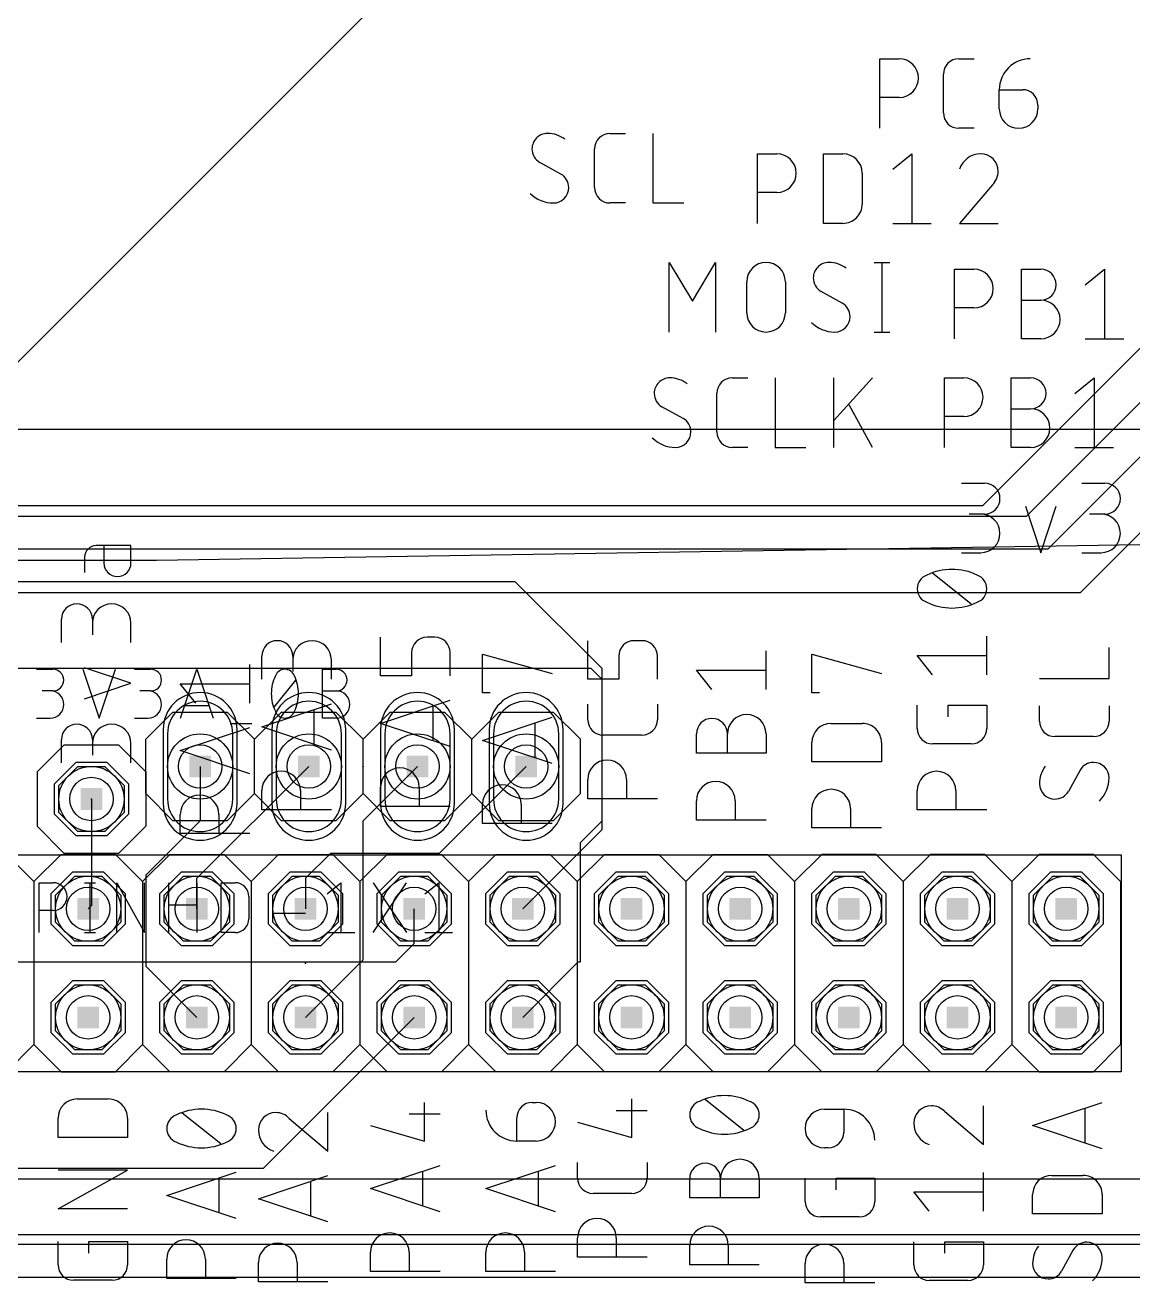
# Model space of a CAD drawing. Extents: x -1.9 to 15.8, y 0 to 5.9.
# Drawn here: x 11.749 to 12.768, y 1.595 to 2.752 of the extents above; entities that cross this region are included whole.
import ezdxf

# ---------------------------------------------------------------- set-up
doc = ezdxf.new("R2010")
doc.units = 0
for name, color, linetype in [('1', 12, 'CONTINUOUS'), ('116', 5, 'CONTINUOUS'), ('15', 30, 'CONTINUOUS'), ('16', 132, 'CONTINUOUS'), ('17', 110, 'CONTINUOUS'), ('2', 41, 'CONTINUOUS'), ('20', 31, 'CONTINUOUS'), ('21', 253, 'CONTINUOUS'), ('23', 53, 'CONTINUOUS'), ('25', 253, 'CONTINUOUS'), ('27', 253, 'CONTINUOUS'), ('29', 253, 'CONTINUOUS'), ('30', 253, 'CONTINUOUS'), ('44', 253, 'CONTINUOUS'), ('51', 253, 'CONTINUOUS')]:
    doc.layers.add(name, color=color, linetype=linetype)

# ---------------------------------------------------------------- blocks, each defined once
blk = doc.blocks.new('RECT')
blk.add_solid([(-0.5, -0.5), (0.5, -0.5), (-0.5, 0.5), (0.5, 0.5)])
blk = doc.blocks.new('OCTAGONP')
blk.add_lwpolyline([(-0.5, -0.207107), (-0.5, 0.207107), (-0.207107, 0.5), (0.207107, 0.5), (0.5, 0.207107), (0.5, -0.207107), (0.207107, -0.5), (-0.207107, -0.5)], close=True)
blk = doc.blocks.new('ROUNDP')
blk.add_circle((0, 0), 0.5)
blk = doc.blocks.new('LONGP100')
blk.add_lwpolyline([(-0.5, -0.5), (0.5, -0.5, 1), (0.5, 0.5), (-0.5, 0.5, 1)], format="xyb", close=True)

msp = doc.modelspace()

# ---------------------------------------------------------------- linework, layer by layer
at = {"layer": '1'}
for p, q in [((12.86, 2.49), (12.67, 2.3)), ((12.86, 2.44), (12.69, 2.27)), ((12.72, 2.23), (12.88, 2.39)), ((12.67, 2.3), (10.1, 2.3)), ((12.69, 2.27), (9.67, 2.27)), ((9.64, 2.23), (12.72, 2.23)), ((12.27, 2.16), (8.94, 2.16)), ((12.28, 2.15), (12.27, 2.16)), ((12.28, 2.012), (12.28, 2.15)), ((12.21, 2.07), (12.13, 1.99)), ((12.207, 1.939), (12.28, 2.012)), ((12.03, 1.99), (12.007, 1.967)), ((12.13, 1.99), (12.03, 1.99)), ((12.007, 1.967), (12.007, 1.939)), ((12.107, 1.907), (12.107, 1.939)), ((12.09, 1.89), (12.107, 1.907)), ((11.26, 1.89), (12.09, 1.89))]:
    msp.add_line(p, q, dxfattribs=at)
at = {"layer": '116'}
for p, q in [((12.5355, 2.657375), (12.5355, 2.721375)), ((12.5355, 2.721375), (12.553278, 2.721375)), ((12.608225, 2.721375), (12.622447, 2.721375)), ((12.594003, 2.671597), (12.594003, 2.707153)), ((12.645442, 2.69293), (12.666775, 2.69293)), ((12.645442, 2.675153), (12.645442, 2.69293)), ((12.553278, 2.685819), (12.5355, 2.685819)), ((12.680997, 2.678708), (12.680997, 2.675153)), ((12.287181, 2.652625), (12.301403, 2.652625)), ((12.326566, 2.652625), (12.326566, 2.588625)), ((12.622447, 2.657375), (12.608225, 2.657375)), ((12.272958, 2.602847), (12.272958, 2.638403)), ((12.423, 2.569875), (12.423, 2.633875)), ((12.423, 2.633875), (12.440778, 2.633875)), ((12.48371, 2.569875), (12.48371, 2.633875)), ((12.48371, 2.633875), (12.501487, 2.633875)), ((12.547301, 2.619653), (12.565079, 2.633875)), ((12.565079, 2.633875), (12.565079, 2.569875)), ((12.242069, 2.615292), (12.222514, 2.625958)), ((12.519265, 2.616097), (12.519265, 2.587653)), ((12.639064, 2.60543), (12.608842, 2.569875)), ((12.440778, 2.598319), (12.423, 2.598319)), ((12.301403, 2.588625), (12.287181, 2.588625)), ((12.326566, 2.588625), (12.35501, 2.588625)), ((12.501487, 2.569875), (12.48371, 2.569875)), ((12.547301, 2.569875), (12.582857, 2.569875)), ((12.608842, 2.569875), (12.644397, 2.569875)), ((12.34175, 2.469875), (12.34175, 2.533875)), ((12.34175, 2.533875), (12.363083, 2.498319)), ((12.363083, 2.498319), (12.384417, 2.533875)), ((12.384417, 2.533875), (12.384417, 2.469875)), ((12.530336, 2.533875), (12.544558, 2.533875)), ((12.537447, 2.533875), (12.537447, 2.469875)), ((12.60425, 2.463625), (12.60425, 2.527625)), ((12.60425, 2.527625), (12.622028, 2.527625)), ((12.66579, 2.463625), (12.66579, 2.527625)), ((12.66579, 2.527625), (12.683568, 2.527625)), ((12.724449, 2.513403), (12.742226, 2.527625)), ((12.742226, 2.527625), (12.742226, 2.463625)), ((12.413, 2.487653), (12.413, 2.516097)), ((12.448555, 2.516097), (12.448555, 2.487653)), ((12.500933, 2.496542), (12.481378, 2.507208)), ((12.622028, 2.492069), (12.60425, 2.492069)), ((12.66579, 2.49918), (12.683568, 2.49918)), ((12.530336, 2.469875), (12.544558, 2.469875)), ((12.683568, 2.463625), (12.66579, 2.463625)), ((12.724449, 2.463625), (12.760004, 2.463625)), ((12.399681, 2.427625), (12.413903, 2.427625)), ((12.439066, 2.427625), (12.439066, 2.363625)), ((12.493114, 2.363625), (12.493114, 2.427625)), ((12.52867, 2.427625), (12.493114, 2.388514)), ((12.594875, 2.363625), (12.594875, 2.427625)), ((12.594875, 2.427625), (12.612653, 2.427625)), ((12.656415, 2.363625), (12.656415, 2.427625)), ((12.656415, 2.427625), (12.674193, 2.427625)), ((12.715074, 2.413403), (12.732851, 2.427625)), ((12.732851, 2.427625), (12.732851, 2.363625)), ((12.385458, 2.377847), (12.385458, 2.413403)), ((12.354569, 2.390292), (12.335014, 2.400958)), ((12.52867, 2.363625), (12.507336, 2.402736)), ((12.656415, 2.39918), (12.674193, 2.39918)), ((12.612653, 2.392069), (12.594875, 2.392069)), ((12.413903, 2.363625), (12.399681, 2.363625)), ((12.439066, 2.363625), (12.46751, 2.363625)), ((12.674193, 2.363625), (12.656415, 2.363625)), ((12.715074, 2.363625), (12.750629, 2.363625)), ((12.6105, 2.33075), (12.631833, 2.33075)), ((12.721272, 2.33075), (12.742606, 2.33075)), ((12.669442, 2.309417), (12.683664, 2.26675)), ((12.683664, 2.26675), (12.697886, 2.309417)), ((12.631833, 2.302305), (12.617611, 2.302305)), ((12.742606, 2.302305), (12.728383, 2.302305)), ((11.846375, 2.27325), (11.814375, 2.27325)), ((11.821486, 2.27325), (11.821486, 2.25725)), ((11.846375, 2.25725), (11.846375, 2.27325)), ((11.803708, 2.262583), (11.803708, 2.248361)), ((12.6105, 2.26675), (12.628278, 2.26675)), ((12.721272, 2.26675), (12.73905, 2.26675)), ((12.619653, 2.219375), (12.584097, 2.24782)), ((11.782375, 2.184101), (11.782375, 2.205434)), ((11.81082, 2.205434), (11.81082, 2.191212)), ((11.846375, 2.184101), (11.846375, 2.201879)), ((12.076125, 2.15332), (12.076125, 2.188875)), ((12.125903, 2.188875), (12.118792, 2.188875)), ((12.633875, 2.154279), (12.633875, 2.189835)), ((12.26675, 2.150195), (12.26675, 2.18575)), ((12.316528, 2.18575), (12.309417, 2.18575)), ((12.746375, 2.151056), (12.746375, 2.1795)), ((11.96675, 2.150195), (11.96675, 2.171528)), ((11.995195, 2.171528), (11.995195, 2.157306)), ((12.03075, 2.150195), (12.03075, 2.167972)), ((12.10457, 2.174653), (12.10457, 2.15332)), ((12.140125, 2.15332), (12.140125, 2.174653)), ((12.169875, 2.137695), (12.169875, 2.17325)), ((12.169875, 2.17325), (12.233875, 2.155472)), ((12.295195, 2.171528), (12.295195, 2.150195)), ((12.33075, 2.150195), (12.33075, 2.171528)), ((12.43075, 2.14082), (12.43075, 2.176375)), ((12.473, 2.137695), (12.473, 2.17325)), ((12.473, 2.17325), (12.537, 2.155472)), ((12.584097, 2.154279), (12.569875, 2.172057)), ((12.569875, 2.172057), (12.633875, 2.172057)), ((11.846375, 2.146493), (11.803708, 2.160715)), ((11.95575, 2.12832), (11.95575, 2.163875)), ((12.10457, 2.15332), (12.076125, 2.15332)), ((12.380972, 2.14082), (12.36675, 2.158597)), ((12.36675, 2.158597), (12.43075, 2.158597)), ((11.803708, 2.13227), (11.846375, 2.146493)), ((11.905972, 2.12832), (11.89175, 2.146097)), ((11.89175, 2.146097), (11.95575, 2.146097)), ((12.295195, 2.150195), (12.26675, 2.150195)), ((12.682375, 2.151056), (12.746375, 2.151056)), ((12.076125, 2.109557), (12.140125, 2.13089)), ((12.176986, 2.137695), (12.169875, 2.137695)), ((12.480111, 2.137695), (12.473, 2.137695)), ((11.96675, 2.106432), (12.03075, 2.127765)), ((12.01475, 2.122432), (12.01475, 2.090432)), ((12.124125, 2.125557), (12.124125, 2.093557)), ((12.26675, 2.112978), (12.26675, 2.1272)), ((12.33075, 2.1272), (12.33075, 2.112978)), ((12.569875, 2.10491), (12.569875, 2.126243)), ((12.59832, 2.115576), (12.59832, 2.126243)), ((12.59832, 2.126243), (12.633875, 2.126243)), ((12.633875, 2.126243), (12.633875, 2.10491)), ((12.682375, 2.11167), (12.682375, 2.125892)), ((12.746375, 2.125892), (12.746375, 2.11167)), ((12.140125, 2.088224), (12.076125, 2.109557)), ((12.169875, 2.093932), (12.233875, 2.115265)), ((12.217875, 2.109932), (12.217875, 2.077932)), ((12.490778, 2.109658), (12.519222, 2.109658)), ((11.89175, 2.084557), (11.95575, 2.10589)), ((11.93975, 2.100557), (11.93975, 2.068557)), ((12.03075, 2.085099), (11.96675, 2.106432)), ((12.316528, 2.098756), (12.280972, 2.098756)), ((12.36675, 2.082161), (12.36675, 2.099939)), ((12.395195, 2.082161), (12.395195, 2.099939)), ((12.43075, 2.099939), (12.43075, 2.082161)), ((12.732153, 2.097448), (12.696597, 2.097448)), ((11.782375, 2.073329), (11.782375, 2.094662)), ((11.81082, 2.094662), (11.81082, 2.08044)), ((11.846375, 2.073329), (11.846375, 2.091106)), ((11.95575, 2.063224), (11.89175, 2.084557)), ((12.233875, 2.072599), (12.169875, 2.093932)), ((12.473, 2.074103), (12.473, 2.091881)), ((12.537, 2.091881), (12.537, 2.074103)), ((12.619653, 2.090688), (12.584097, 2.090688)), ((12.43075, 2.082161), (12.36675, 2.082161)), ((12.537, 2.074103), (12.473, 2.074103)), ((12.719708, 2.066559), (12.709042, 2.047003)), ((12.076125, 2.033121), (12.076125, 2.050898)), ((12.111681, 2.050898), (12.111681, 2.033121)), ((12.26675, 2.040253), (12.26675, 2.05803)), ((12.302306, 2.05803), (12.302306, 2.040253)), ((11.96675, 2.029996), (11.96675, 2.047773)), ((12.002306, 2.047773), (12.002306, 2.029996)), ((12.33075, 2.040253), (12.26675, 2.040253)), ((12.36675, 2.020621), (12.36675, 2.038398)), ((12.402306, 2.038398), (12.402306, 2.020621)), ((12.569875, 2.029978), (12.569875, 2.047756)), ((12.605431, 2.047756), (12.605431, 2.029978)), ((12.03075, 2.029996), (11.96675, 2.029996)), ((12.140125, 2.033121), (12.076125, 2.033121)), ((12.169875, 2.017496), (12.169875, 2.035273)), ((12.205431, 2.035273), (12.205431, 2.017496)), ((12.473, 2.013393), (12.473, 2.031171)), ((12.508556, 2.031171), (12.508556, 2.013393)), ((12.633875, 2.029978), (12.569875, 2.029978)), ((11.89175, 2.008121), (11.89175, 2.025898)), ((11.927306, 2.025898), (11.927306, 2.008121)), ((12.233875, 2.017496), (12.169875, 2.017496)), ((12.43075, 2.020621), (12.36675, 2.020621)), ((11.95575, 2.008121), (11.89175, 2.008121)), ((12.537, 2.013393), (12.473, 2.013393)), ((11.2575, 1.98875), (12.7575, 1.98875)), ((12.7575, 1.98875), (12.7575, 1.78875)), ((12.7575, 1.78875), (11.2575, 1.78875)), ((11.797028, 1.763875), (11.825472, 1.763875)), ((12.116528, 1.725195), (12.116528, 1.76075)), ((12.215667, 1.76075), (12.219222, 1.76075)), ((12.307153, 1.72832), (12.307153, 1.763875)), ((12.410278, 1.735), (12.374722, 1.763445)), ((12.676125, 1.739417), (12.740125, 1.76075)), ((11.929028, 1.7225), (11.893472, 1.750945)), ((12.027625, 1.71582), (12.027625, 1.751375)), ((12.102306, 1.750083), (12.13075, 1.750083)), ((12.292931, 1.753208), (12.321375, 1.753208)), ((12.484528, 1.7545), (12.502306, 1.7545)), ((12.502306, 1.7545), (12.502306, 1.733167)), ((12.595195, 1.752292), (12.63075, 1.72207)), ((12.63075, 1.72207), (12.63075, 1.757625)), ((12.724125, 1.755417), (12.724125, 1.723417)), ((11.77925, 1.72832), (11.77925, 1.746097)), ((11.84325, 1.746097), (11.84325, 1.72832)), ((11.99207, 1.746042), (12.027625, 1.71582)), ((12.06675, 1.739417), (12.116528, 1.725195)), ((12.201445, 1.725195), (12.201445, 1.746528)), ((12.257375, 1.742542), (12.307153, 1.72832)), ((12.740125, 1.718083), (12.676125, 1.739417)), ((11.84325, 1.72832), (11.77925, 1.72832)), ((12.219222, 1.725195), (12.201445, 1.725195)), ((12.488083, 1.718945), (12.484528, 1.718945)), ((12.06675, 1.681432), (12.13075, 1.702765)), ((12.173, 1.681432), (12.237, 1.702765)), ((12.257375, 1.691103), (12.257375, 1.705325)), ((12.321375, 1.705325), (12.321375, 1.691103)), ((11.77925, 1.662676), (11.84325, 1.698232)), ((11.84325, 1.698232), (11.77925, 1.698232)), ((11.87925, 1.675182), (11.94325, 1.696515)), ((11.92725, 1.691182), (11.92725, 1.659182)), ((11.963625, 1.672057), (12.027625, 1.69339)), ((12.11475, 1.697432), (12.11475, 1.665432)), ((12.221, 1.697432), (12.221, 1.665432)), ((12.3605, 1.672786), (12.3605, 1.690564)), ((12.388945, 1.672786), (12.388945, 1.690564)), ((12.4245, 1.690564), (12.4245, 1.672786)), ((12.46675, 1.669575), (12.46675, 1.690908)), ((12.495195, 1.680242), (12.495195, 1.690908)), ((12.495195, 1.690908), (12.53075, 1.690908)), ((12.53075, 1.690908), (12.53075, 1.669575)), ((12.63075, 1.660529), (12.63075, 1.696085)), ((12.693903, 1.693603), (12.722347, 1.693603)), ((12.011625, 1.688057), (12.011625, 1.656057)), ((12.13075, 1.660099), (12.06675, 1.681432)), ((12.237, 1.660099), (12.173, 1.681432)), ((11.94325, 1.653849), (11.87925, 1.675182)), ((12.027625, 1.650724), (11.963625, 1.672057)), ((12.307153, 1.676881), (12.271597, 1.676881)), ((12.4245, 1.672786), (12.3605, 1.672786)), ((12.580972, 1.660529), (12.56675, 1.678307)), ((12.56675, 1.678307), (12.63075, 1.678307)), ((12.676125, 1.658047), (12.676125, 1.675825)), ((12.740125, 1.675825), (12.740125, 1.658047)), ((11.84325, 1.662676), (11.77925, 1.662676)), ((12.740125, 1.658047), (12.676125, 1.658047)), ((12.516528, 1.655353), (12.480972, 1.655353)), ((13.1575, 1.63875), (10.1475, 1.63875)), ((11.77925, 1.611256), (11.77925, 1.632589)), ((11.807695, 1.621922), (11.807695, 1.632589)), ((11.807695, 1.632589), (11.84325, 1.632589)), ((11.84325, 1.632589), (11.84325, 1.611256)), ((12.257375, 1.618378), (12.257375, 1.636155)), ((12.292931, 1.636155), (12.292931, 1.618378)), ((12.56675, 1.61116), (12.56675, 1.632493)), ((12.595195, 1.621826), (12.595195, 1.632493)), ((12.595195, 1.632493), (12.63075, 1.632493)), ((12.63075, 1.632493), (12.63075, 1.61116)), ((12.06675, 1.604996), (12.06675, 1.622773)), ((12.102306, 1.622773), (12.102306, 1.604996)), ((12.173, 1.604996), (12.173, 1.622773)), ((12.208556, 1.622773), (12.208556, 1.604996)), ((12.3605, 1.611246), (12.3605, 1.629023)), ((12.396056, 1.629023), (12.396056, 1.611246)), ((12.713458, 1.624951), (12.702792, 1.605396)), ((11.87925, 1.598746), (11.87925, 1.616523)), ((11.914806, 1.616523), (11.914806, 1.598746)), ((11.963625, 1.595621), (11.963625, 1.613398)), ((11.999181, 1.613398), (11.999181, 1.595621)), ((12.321375, 1.618378), (12.257375, 1.618378)), ((12.4245, 1.611246), (12.3605, 1.611246)), ((12.46675, 1.594643), (12.46675, 1.612421)), ((12.502306, 1.612421), (12.502306, 1.594643)), ((11.94325, 1.598746), (11.87925, 1.598746)), ((12.13075, 1.604996), (12.06675, 1.604996)), ((12.237, 1.604996), (12.173, 1.604996)), ((11.829028, 1.597033), (11.793472, 1.597033)), ((12.027625, 1.595621), (11.963625, 1.595621)), ((12.53075, 1.594643), (12.46675, 1.594643)), ((12.616528, 1.596938), (12.580972, 1.596938))]:
    msp.add_line(p, q, dxfattribs=at)
for centre, radius, start, end in [((12.553278, 2.703597), 0.017778, 270, 90), ((12.608225, 2.707153), 0.014222, 90.000496, 180), ((12.673886, 2.69293), 0.028445, 90.000248, 180), ((12.666775, 2.678708), 0.014222, 0, 90), ((12.663219, 2.675153), 0.017778, 180, 0), ((12.608225, 2.671597), 0.014222, 180, 270), ((12.229625, 2.638403), 0.014222, 89.999504, 180), ((12.229625, 2.625958), 0.026667, 53.130102, 89.999471), ((12.287181, 2.638403), 0.014222, 90.000496, 180), ((12.229847, 2.638403), 0.014444, 179.999836, 239.490049), ((12.440778, 2.616097), 0.017778, 270, 90), ((12.501487, 2.616097), 0.017778, 0, 90), ((12.628397, 2.613319), 0.020556, 90.000082, 162.054879), ((12.628397, 2.617875), 0.016, 0, 90), ((12.627211, 2.617875), 0.017186, 313.60363, 359.999736), ((12.234736, 2.602847), 0.014444, 0.000046, 59.489839), ((12.234958, 2.61867), 0.030045, 224.760812, 269.99988), ((12.234958, 2.602847), 0.014222, 270, 0), ((12.287181, 2.602847), 0.014222, 180, 270), ((12.501488, 2.587653), 0.017778, 269.999603, 0), ((12.430778, 2.516097), 0.017778, 0, 180), ((12.488489, 2.519653), 0.014222, 89.999504, 180), ((12.488489, 2.507208), 0.026667, 53.130102, 89.999471), ((12.622028, 2.509847), 0.017778, 270, 90), ((12.683568, 2.513403), 0.014222, 270, 90), ((12.488711, 2.519653), 0.014444, 179.999836, 239.490049), ((12.4936, 2.484097), 0.014444, 0.000046, 59.489839), ((12.683568, 2.481403), 0.017778, 270, 90), ((12.430778, 2.487653), 0.017778, 180, 0), ((12.493822, 2.49992), 0.030045, 224.760812, 269.99988), ((12.493822, 2.484097), 0.014222, 270, 0), ((12.342125, 2.413403), 0.014222, 89.999504, 180), ((12.342125, 2.400958), 0.026667, 53.130102, 89.999471), ((12.399681, 2.413403), 0.014222, 90.000496, 180), ((12.612653, 2.409847), 0.017778, 270, 90), ((12.674193, 2.413403), 0.014222, 270, 90), ((12.342347, 2.413403), 0.014444, 179.999836, 239.490049), ((12.674193, 2.381403), 0.017778, 270, 90), ((12.347236, 2.377847), 0.014444, 0.000046, 59.489839), ((12.347458, 2.377847), 0.014222, 270, 0), ((12.399681, 2.377847), 0.014222, 180, 270), ((12.347458, 2.39367), 0.030045, 224.760812, 269.99988), ((12.631833, 2.316528), 0.014222, 270, 90), ((12.742606, 2.316528), 0.014222, 270, 90), ((12.628278, 2.284528), 0.017778, 270, 90), ((12.73905, 2.284528), 0.017778, 270, 90), ((11.814375, 2.262583), 0.010667, 90, 180), ((11.833931, 2.25725), 0.012444, 180, 0), ((12.583031, 2.233597), 0.013156, 108.924317, 180.000006), ((12.601875, 2.198634), 0.052741, 90.000081, 115.988974), ((12.601875, 2.198633), 0.052742, 64.011091, 89.999987), ((12.620719, 2.233597), 0.013156, 359.999858, 71.074533), ((12.58303, 2.233597), 0.013155, 179.999828, 251.07585), ((12.620719, 2.233597), 0.013156, 288.925033, 0.000041), ((11.796597, 2.205434), 0.014222, 0, 180), ((11.828597, 2.201879), 0.017778, 0, 180), ((12.601875, 2.268561), 0.052741, 244.010997, 269.999948), ((12.601875, 2.268561), 0.052742, 269.999984, 295.988938), ((12.118792, 2.174653), 0.014222, 90, 180), ((12.125903, 2.174653), 0.014222, 0, 90), ((11.980972, 2.171528), 0.014222, 0, 180), ((12.012972, 2.167972), 0.017778, 0, 180), ((12.309417, 2.171528), 0.014222, 90, 180), ((12.316528, 2.171528), 0.014222, 0, 90), ((11.796597, 2.094662), 0.014222, 0, 180), ((11.828597, 2.091106), 0.017778, 0, 180), ((12.280972, 2.112978), 0.014222, 180.000991, 270), ((12.316528, 2.112978), 0.014222, 270, 0), ((12.380972, 2.099939), 0.014222, 0, 180), ((12.412972, 2.099939), 0.017778, 0, 180), ((12.490778, 2.091881), 0.017778, 90, 180), ((12.519222, 2.091881), 0.017778, 359.999603, 90), ((12.696597, 2.11167), 0.014222, 180.000991, 270), ((12.732153, 2.11167), 0.014222, 270, 0), ((12.584097, 2.10491), 0.014222, 180.000991, 270), ((12.619653, 2.10491), 0.014222, 270, 0), ((12.284528, 2.05803), 0.017778, 0, 180), ((12.732153, 2.059226), 0.014444, 90.000046, 149.489839), ((12.732153, 2.059448), 0.014222, 0, 90), ((11.984528, 2.047773), 0.017778, 0, 180), ((12.093903, 2.050898), 0.017778, 0, 180), ((12.587653, 2.047756), 0.017778, 0, 180), ((12.709041, 2.054115), 0.026666, 143.129574, 180), ((12.187653, 2.035273), 0.017778, 0, 180), ((12.384528, 2.038398), 0.017778, 0, 180), ((12.696597, 2.054115), 0.014222, 180, 270), ((12.71633, 2.059448), 0.030045, 314.760812, 359.99988), ((11.909528, 2.025898), 0.017778, 0, 180), ((12.490778, 2.031171), 0.017778, 0, 180), ((12.696597, 2.054336), 0.014444, 269.999836, 329.490049), ((11.797028, 1.746097), 0.017778, 90, 180), ((11.825472, 1.746097), 0.017778, 359.999603, 90), ((12.215667, 1.746528), 0.014222, 90, 180), ((12.219222, 1.742972), 0.017778, 270, 90), ((12.373656, 1.749222), 0.013156, 108.924317, 180.000006), ((12.3925, 1.714259), 0.052741, 90.000081, 115.988974), ((12.3925, 1.714258), 0.052742, 64.011091, 89.999987), ((12.411344, 1.749222), 0.013156, 359.999858, 71.074533), ((11.892406, 1.736722), 0.013156, 108.924317, 180.000006), ((11.91125, 1.701759), 0.052741, 90.000081, 115.988974), ((11.91125, 1.701758), 0.052742, 64.011091, 89.999987), ((11.930094, 1.736722), 0.013156, 359.999858, 71.074533), ((11.979625, 1.735375), 0.016, 90, 180), ((11.979625, 1.73419), 0.017185, 43.603333, 90.000033), ((12.201445, 1.753639), 0.028445, 180.000496, 270), ((12.373655, 1.749222), 0.013155, 179.999828, 251.07585), ((12.411344, 1.749222), 0.013156, 288.925033, 0.000041), ((12.484528, 1.736722), 0.017778, 90, 270), ((12.502306, 1.726056), 0.028444, 0, 90), ((12.58275, 1.741625), 0.016, 90, 180), ((12.58275, 1.74044), 0.017185, 43.603333, 90.000033), ((11.892405, 1.736722), 0.013155, 179.999828, 251.07585), ((11.930094, 1.736722), 0.013156, 288.925033, 0.000041), ((12.3925, 1.784186), 0.052741, 244.010997, 269.999948), ((12.3925, 1.784186), 0.052742, 269.999984, 295.988938), ((12.587305, 1.741625), 0.020555, 180.000091, 252.055214), ((11.98418, 1.735375), 0.020555, 180.000091, 252.055214), ((12.488083, 1.733167), 0.014222, 270, 0), ((11.91125, 1.771686), 0.052741, 244.010997, 269.999948), ((11.91125, 1.771686), 0.052742, 269.999984, 295.988938), ((12.374722, 1.690564), 0.014222, 0, 180), ((12.406722, 1.690564), 0.017778, 0, 180), ((12.271597, 1.691103), 0.014222, 180.000991, 270), ((12.307153, 1.691103), 0.014222, 270, 0), ((12.693903, 1.675825), 0.017778, 90, 180), ((12.722347, 1.675825), 0.017778, 359.999603, 90), ((12.480972, 1.669575), 0.014222, 180.000991, 270), ((12.516528, 1.669575), 0.014222, 270, 0), ((12.275153, 1.636155), 0.017778, 0, 180), ((12.378278, 1.629023), 0.017778, 0, 180), ((11.897028, 1.616523), 0.017778, 0, 180), ((12.084528, 1.622773), 0.017778, 0, 180), ((12.190778, 1.622773), 0.017778, 0, 180), ((11.981403, 1.613398), 0.017778, 0, 180), ((12.484528, 1.612421), 0.017778, 0, 180), ((12.702791, 1.612507), 0.026666, 143.129574, 180), ((12.725903, 1.617618), 0.014444, 90.000046, 149.489839), ((12.725903, 1.61784), 0.014222, 0, 90), ((11.793472, 1.611256), 0.014222, 180.000991, 270), ((11.829028, 1.611256), 0.014222, 270, 0), ((12.580972, 1.61116), 0.014222, 180.000991, 270), ((12.616528, 1.61116), 0.014222, 270, 0), ((12.690347, 1.612507), 0.014222, 180, 270), ((12.71008, 1.61784), 0.030045, 314.760812, 359.99988), ((12.690347, 1.612729), 0.014444, 269.999836, 329.490049)]:
    msp.add_arc(centre, radius, start, end, dxfattribs=at)
at = {"layer": '15'}
for p, q in [((13.1, 2.38), (10.66, 2.38)), ((11.87, 2.26), (13.14, 2.28)), ((10.37, 2.26), (11.87, 2.26)), ((13.6, 1.69), (1.35, 1.69))]:
    msp.add_line(p, q, dxfattribs=at)
at = {"layer": '16'}
for p, q in [((12.61, 3.31), (11.68, 2.38)), ((12.86, 2.54), (12.63, 2.31)), ((12.63, 2.31), (9.69, 2.31)), ((12.2, 2.24), (8.79, 2.24)), ((12.28, 2.16), (12.2, 2.24)), ((12.28, 2.02), (12.28, 2.16)), ((11.907, 1.967), (12.01, 2.07)), ((11.91, 2.07), (11.91, 2.02)), ((12.06, 2.02), (12.11, 2.07)), ((11.81, 2.04), (11.81, 1.942)), ((11.91, 2.02), (11.86, 1.97)), ((12.06, 1.892), (12.06, 2.02)), ((12.26, 2), (12.28, 2.02)), ((12.26, 1.89), (12.26, 2)), ((11.86, 1.97), (11.86, 1.886)), ((11.907, 1.939), (11.907, 1.967)), ((11.81, 1.942), (11.807, 1.939)), ((12.007, 1.839), (12.06, 1.892)), ((12.207, 1.839), (12.258, 1.89)), ((12.258, 1.89), (12.26, 1.89)), ((11.86, 1.886), (11.907, 1.839)), ((12.107, 1.839), (11.968, 1.7)), ((11.968, 1.7), (11.65, 1.7))]:
    msp.add_line(p, q, dxfattribs=at)
at = {"layer": '2'}
msp.add_line((13.54, 1.63), (1.33, 1.63), dxfattribs=at)
at = {"layer": '20'}
msp.add_line((0.8, 1.6), (13.65, 1.6), dxfattribs=at)
at = {"layer": '21'}
for p, q in [((11.86, 2.095), (11.885, 2.12)), ((11.885, 2.12), (11.935, 2.12)), ((11.96, 2.095), (11.935, 2.12)), ((11.96, 2.095), (11.985, 2.12)), ((11.985, 2.12), (12.035, 2.12)), ((12.035, 2.12), (12.06, 2.095)), ((12.06, 2.095), (12.085, 2.12)), ((12.085, 2.12), (12.135, 2.12)), ((12.135, 2.12), (12.16, 2.095)), ((12.16, 2.095), (12.185, 2.12)), ((12.185, 2.12), (12.235, 2.12)), ((12.26, 2.095), (12.235, 2.12)), ((11.785, 2.09), (11.76, 2.065)), ((11.785, 2.09), (11.835, 2.09)), ((11.835, 2.09), (11.86, 2.065)), ((11.86, 2.045), (11.86, 2.095)), ((11.96, 2.045), (11.96, 2.095)), ((12.06, 2.045), (12.06, 2.095)), ((12.16, 2.045), (12.16, 2.095)), ((12.26, 2.045), (12.26, 2.095)), ((11.76, 2.065), (11.76, 2.015)), ((11.86, 2.065), (11.86, 2.015)), ((11.885, 2.02), (11.86, 2.045)), ((11.935, 2.02), (11.96, 2.045)), ((11.985, 2.02), (11.96, 2.045)), ((12.06, 2.045), (12.035, 2.02)), ((12.085, 2.02), (12.06, 2.045)), ((12.16, 2.045), (12.135, 2.02)), ((12.185, 2.02), (12.16, 2.045)), ((12.235, 2.02), (12.26, 2.045)), ((11.76, 2.015), (11.785, 1.99)), ((11.86, 2.015), (11.835, 1.99)), ((11.935, 2.02), (11.885, 2.02)), ((12.035, 2.02), (11.985, 2.02)), ((12.135, 2.02), (12.085, 2.02)), ((12.235, 2.02), (12.185, 2.02)), ((11.732, 1.989), (11.757, 1.964)), ((11.757, 1.964), (11.782, 1.989)), ((11.782, 1.989), (11.832, 1.989)), ((11.835, 1.99), (11.785, 1.99)), ((11.832, 1.989), (11.857, 1.964)), ((11.857, 1.964), (11.882, 1.989)), ((11.882, 1.989), (11.932, 1.989)), ((11.932, 1.989), (11.957, 1.964)), ((11.957, 1.964), (11.982, 1.989)), ((11.982, 1.989), (12.032, 1.989)), ((12.032, 1.989), (12.057, 1.964)), ((12.057, 1.964), (12.082, 1.989)), ((12.082, 1.989), (12.132, 1.989)), ((12.132, 1.989), (12.157, 1.964)), ((12.157, 1.964), (12.182, 1.989)), ((12.182, 1.989), (12.232, 1.989)), ((12.232, 1.989), (12.257, 1.964)), ((12.257, 1.964), (12.282, 1.989)), ((12.282, 1.989), (12.332, 1.989)), ((12.332, 1.989), (12.357, 1.964)), ((12.357, 1.964), (12.382, 1.989)), ((12.382, 1.989), (12.432, 1.989)), ((12.457, 1.964), (12.432, 1.989)), ((12.457, 1.964), (12.482, 1.989)), ((12.532, 1.989), (12.482, 1.989)), ((12.532, 1.989), (12.557, 1.964)), ((12.557, 1.964), (12.582, 1.989)), ((12.632, 1.989), (12.582, 1.989)), ((12.632, 1.989), (12.657, 1.964)), ((12.657, 1.964), (12.682, 1.989)), ((12.732, 1.989), (12.682, 1.989)), ((12.732, 1.989), (12.757, 1.964)), ((11.757, 1.964), (11.757, 1.814)), ((11.857, 1.964), (11.857, 1.814)), ((11.957, 1.964), (11.957, 1.814)), ((12.057, 1.964), (12.057, 1.814)), ((12.157, 1.964), (12.157, 1.814)), ((12.257, 1.964), (12.257, 1.814)), ((12.357, 1.964), (12.357, 1.814)), ((12.457, 1.964), (12.457, 1.814)), ((12.557, 1.964), (12.557, 1.814)), ((12.657, 1.964), (12.657, 1.814)), ((12.757, 1.964), (12.757, 1.814)), ((11.732, 1.789), (11.757, 1.814)), ((11.757, 1.814), (11.782, 1.789)), ((11.832, 1.789), (11.857, 1.814)), ((11.857, 1.814), (11.882, 1.789)), ((11.957, 1.814), (11.932, 1.789)), ((11.957, 1.814), (11.982, 1.789)), ((12.057, 1.814), (12.032, 1.789)), ((12.057, 1.814), (12.082, 1.789)), ((12.157, 1.814), (12.132, 1.789)), ((12.157, 1.814), (12.182, 1.789)), ((12.257, 1.814), (12.232, 1.789)), ((12.257, 1.814), (12.282, 1.789)), ((12.357, 1.814), (12.332, 1.789)), ((12.357, 1.814), (12.382, 1.789)), ((12.457, 1.814), (12.432, 1.789)), ((12.457, 1.814), (12.482, 1.789)), ((12.557, 1.814), (12.532, 1.789)), ((12.557, 1.814), (12.582, 1.789)), ((12.657, 1.814), (12.632, 1.789)), ((12.682, 1.789), (12.657, 1.814)), ((12.757, 1.814), (12.732, 1.789)), ((11.782, 1.789), (11.832, 1.789)), ((11.932, 1.789), (11.882, 1.789)), ((12.032, 1.789), (11.982, 1.789)), ((12.132, 1.789), (12.082, 1.789)), ((12.232, 1.789), (12.182, 1.789)), ((12.332, 1.789), (12.282, 1.789)), ((12.432, 1.789), (12.382, 1.789)), ((12.532, 1.789), (12.482, 1.789)), ((12.632, 1.789), (12.582, 1.789)), ((12.682, 1.789), (12.732, 1.789))]:
    msp.add_line(p, q, dxfattribs=at)
at = {"layer": '23'}
for p in [(12.06, 2.07), (11.81, 2.04), (12.007, 1.889)]:
    msp.add_point(p, dxfattribs=at)
at = {"layer": '25'}
for p, q in [((11.7595, 2.1595), (11.7745, 2.1595)), ((11.802, 2.1595), (11.817, 2.1145)), ((11.817, 2.1145), (11.832, 2.1595)), ((11.8495, 2.1595), (11.8645, 2.1595)), ((11.892, 2.1145), (11.907, 2.1595)), ((11.907, 2.1595), (11.922, 2.1145)), ((12.02275, 2.1145), (12.02275, 2.1595)), ((12.02275, 2.1595), (12.03525, 2.1595)), ((11.978, 2.1245), (11.998, 2.1495)), ((11.7745, 2.1395), (11.7645, 2.1395)), ((11.8645, 2.1395), (11.8545, 2.1395)), ((12.02275, 2.1395), (12.03525, 2.1395)), ((11.91825, 2.12575), (11.89575, 2.12575)), ((11.7595, 2.1145), (11.772, 2.1145)), ((11.8495, 2.1145), (11.862, 2.1145)), ((11.9375, 2.1095), (11.9575, 2.1095)), ((12.03525, 2.1145), (12.02275, 2.1145))]:
    msp.add_line(p, q, dxfattribs=at)
for centre, radius, start, end in [((11.7745, 2.1495), 0.01, 270, 90), ((11.8645, 2.1495), 0.01, 270, 90), ((11.988, 2.15025), 0.00925, 90, 161.075356), ((11.988, 2.15025), 0.00925, 18.924644, 90), ((12.03525, 2.1495), 0.01, 270, 90), ((12.012583, 2.137), 0.037083, 154.010753, 180.000014), ((11.963417, 2.137), 0.037083, 359.999986, 25.989247), ((11.772, 2.127), 0.0125, 270, 90), ((11.862, 2.127), 0.0125, 270, 90), ((12.012583, 2.137), 0.037083, 179.999986, 205.989247), ((11.963417, 2.137), 0.037083, 334.010753, 0.000014), ((12.03525, 2.127), 0.0125, 270, 90), ((11.988, 2.12375), 0.00925, 198.924644, 270), ((11.988, 2.12375), 0.00925, 270, 341.075356)]:
    msp.add_arc(centre, radius, start, end, dxfattribs=at)
at = {"layer": '27'}
for p, q in [((11.762, 1.917), (11.762, 1.963)), ((11.762, 1.963), (11.774778, 1.963)), ((11.8035, 1.963), (11.813722, 1.963)), ((11.808611, 1.963), (11.808611, 1.917)), ((11.833333, 1.917), (11.833333, 1.963)), ((11.833333, 1.963), (11.858889, 1.917)), ((11.858889, 1.917), (11.858889, 1.963)), ((11.881333, 1.917), (11.881333, 1.963)), ((11.906889, 1.963), (11.906889, 1.917)), ((11.929333, 1.917), (11.929333, 1.963)), ((11.929333, 1.963), (11.942111, 1.963)), ((12.026833, 1.952778), (12.03961, 1.963)), ((12.03961, 1.963), (12.03961, 1.917)), ((12.069277, 1.917), (12.099944, 1.963)), ((12.069277, 1.963), (12.099944, 1.917)), ((12.116833, 1.952778), (12.12961, 1.963)), ((12.12961, 1.963), (12.12961, 1.917)), ((11.954888, 1.950222), (11.954888, 1.929778)), ((11.774778, 1.937444), (11.762, 1.937444)), ((11.881333, 1.942555), (11.906889, 1.942555)), ((11.976277, 1.934889), (12.006944, 1.934889)), ((11.8035, 1.917), (11.813722, 1.917)), ((11.942111, 1.917), (11.929333, 1.917)), ((12.026833, 1.917), (12.052388, 1.917)), ((12.116833, 1.917), (12.142388, 1.917))]:
    msp.add_line(p, q, dxfattribs=at)
for centre, start, end in [((11.774778, 1.950222), 270, 90), ((11.942111, 1.950222), 0, 90), ((11.942111, 1.929778), 269.999448, 0)]:
    msp.add_arc(centre, 0.012778, start, end, dxfattribs=at)
at = {"layer": '44'}
for centre in [(11.91, 2.07), (12.01, 2.07), (12.11, 2.07), (12.21, 2.07), (11.81, 2.04), (11.807, 1.939), (11.907, 1.939), (12.007, 1.939), (12.107, 1.939), (12.207, 1.939), (12.307, 1.939), (12.407, 1.939), (12.507, 1.939), (12.607, 1.939), (12.707, 1.939), (11.807, 1.839), (11.907, 1.839), (12.007, 1.839), (12.107, 1.839), (12.207, 1.839), (12.307, 1.839), (12.407, 1.839), (12.507, 1.839), (12.607, 1.839), (12.707, 1.839)]:
    msp.add_circle(centre, 0.02, dxfattribs=at)

# ---------------------------------------------------------------- block references
at = {"layer": '17', "xscale": 0.06, "yscale": 0.06, "rotation": 270}
for name, p in [('LONGP100', (11.91, 2.07)), ('LONGP100', (11.91, 2.07)), ('LONGP100', (12.01, 2.07)), ('LONGP100', (12.01, 2.07)), ('LONGP100', (12.11, 2.07)), ('LONGP100', (12.11, 2.07)), ('LONGP100', (12.21, 2.07)), ('LONGP100', (12.21, 2.07)), ('ROUNDP', (11.91, 2.07)), ('ROUNDP', (11.91, 2.07)), ('ROUNDP', (12.01, 2.07)), ('ROUNDP', (12.01, 2.07)), ('ROUNDP', (12.11, 2.07)), ('ROUNDP', (12.11, 2.07)), ('ROUNDP', (12.21, 2.07)), ('ROUNDP', (12.21, 2.07))]:
    msp.add_blockref(name, p, dxfattribs=at)
at = {"layer": '17', "xscale": 0.06, "yscale": 0.06}
for name, p in [('OCTAGONP', (11.81, 2.04)), ('ROUNDP', (11.81, 2.04)), ('ROUNDP', (11.81, 2.04)), ('OCTAGONP', (11.81, 2.04)), ('OCTAGONP', (11.807, 1.939)), ('ROUNDP', (11.807, 1.939)), ('ROUNDP', (11.807, 1.939)), ('OCTAGONP', (11.807, 1.939)), ('OCTAGONP', (11.907, 1.939)), ('ROUNDP', (11.907, 1.939)), ('ROUNDP', (11.907, 1.939)), ('OCTAGONP', (11.907, 1.939)), ('OCTAGONP', (12.007, 1.939)), ('ROUNDP', (12.007, 1.939)), ('ROUNDP', (12.007, 1.939)), ('OCTAGONP', (12.007, 1.939)), ('OCTAGONP', (12.107, 1.939)), ('ROUNDP', (12.107, 1.939)), ('ROUNDP', (12.107, 1.939)), ('OCTAGONP', (12.107, 1.939)), ('OCTAGONP', (12.207, 1.939)), ('ROUNDP', (12.207, 1.939)), ('ROUNDP', (12.207, 1.939)), ('OCTAGONP', (12.207, 1.939)), ('OCTAGONP', (12.307, 1.939)), ('ROUNDP', (12.307, 1.939)), ('ROUNDP', (12.307, 1.939)), ('OCTAGONP', (12.307, 1.939)), ('OCTAGONP', (12.407, 1.939)), ('ROUNDP', (12.407, 1.939)), ('ROUNDP', (12.407, 1.939)), ('OCTAGONP', (12.407, 1.939)), ('OCTAGONP', (12.507, 1.939)), ('ROUNDP', (12.507, 1.939)), ('ROUNDP', (12.507, 1.939)), ('OCTAGONP', (12.507, 1.939)), ('OCTAGONP', (12.607, 1.939)), ('ROUNDP', (12.607, 1.939)), ('ROUNDP', (12.607, 1.939)), ('OCTAGONP', (12.607, 1.939)), ('OCTAGONP', (12.707, 1.939)), ('ROUNDP', (12.707, 1.939)), ('ROUNDP', (12.707, 1.939)), ('OCTAGONP', (12.707, 1.939)), ('OCTAGONP', (11.807, 1.839)), ('ROUNDP', (11.807, 1.839)), ('ROUNDP', (11.807, 1.839)), ('OCTAGONP', (11.807, 1.839)), ('OCTAGONP', (11.907, 1.839)), ('ROUNDP', (11.907, 1.839)), ('ROUNDP', (11.907, 1.839)), ('OCTAGONP', (11.907, 1.839)), ('OCTAGONP', (12.007, 1.839)), ('ROUNDP', (12.007, 1.839)), ('ROUNDP', (12.007, 1.839)), ('OCTAGONP', (12.007, 1.839)), ('OCTAGONP', (12.107, 1.839)), ('ROUNDP', (12.107, 1.839)), ('ROUNDP', (12.107, 1.839)), ('OCTAGONP', (12.107, 1.839)), ('OCTAGONP', (12.207, 1.839)), ('ROUNDP', (12.207, 1.839)), ('ROUNDP', (12.207, 1.839)), ('OCTAGONP', (12.207, 1.839)), ('OCTAGONP', (12.307, 1.839)), ('ROUNDP', (12.307, 1.839)), ('ROUNDP', (12.307, 1.839)), ('OCTAGONP', (12.307, 1.839)), ('OCTAGONP', (12.407, 1.839)), ('ROUNDP', (12.407, 1.839)), ('ROUNDP', (12.407, 1.839)), ('OCTAGONP', (12.407, 1.839)), ('OCTAGONP', (12.507, 1.839)), ('ROUNDP', (12.507, 1.839)), ('ROUNDP', (12.507, 1.839)), ('OCTAGONP', (12.507, 1.839)), ('OCTAGONP', (12.607, 1.839)), ('ROUNDP', (12.607, 1.839)), ('ROUNDP', (12.607, 1.839)), ('OCTAGONP', (12.607, 1.839)), ('OCTAGONP', (12.707, 1.839)), ('ROUNDP', (12.707, 1.839)), ('ROUNDP', (12.707, 1.839)), ('OCTAGONP', (12.707, 1.839))]:
    msp.add_blockref(name, p, dxfattribs=at)
at = {"layer": '29', "xscale": 0.068, "yscale": 0.068, "rotation": 270}
for p in [(11.91, 2.07), (12.01, 2.07), (12.11, 2.07), (12.21, 2.07)]:
    msp.add_blockref('LONGP100', p, dxfattribs=at)
at = {"layer": '29', "xscale": 0.068, "yscale": 0.068}
for p in [(11.81, 2.04), (11.807, 1.939), (11.907, 1.939), (12.007, 1.939), (12.107, 1.939), (12.207, 1.939), (12.307, 1.939), (12.407, 1.939), (12.507, 1.939), (12.607, 1.939), (12.707, 1.939), (11.807, 1.839), (11.907, 1.839), (12.007, 1.839), (12.107, 1.839), (12.207, 1.839), (12.307, 1.839), (12.407, 1.839), (12.507, 1.839), (12.607, 1.839), (12.707, 1.839)]:
    msp.add_blockref('OCTAGONP', p, dxfattribs=at)
at = {"layer": '30', "xscale": 0.068, "yscale": 0.068, "rotation": 270}
for p in [(11.91, 2.07), (12.01, 2.07), (12.11, 2.07), (12.21, 2.07)]:
    msp.add_blockref('LONGP100', p, dxfattribs=at)
at = {"layer": '30', "xscale": 0.068, "yscale": 0.068}
for p in [(11.81, 2.04), (11.807, 1.939), (11.907, 1.939), (12.007, 1.939), (12.107, 1.939), (12.207, 1.939), (12.307, 1.939), (12.407, 1.939), (12.507, 1.939), (12.607, 1.939), (12.707, 1.939), (11.807, 1.839), (11.907, 1.839), (12.007, 1.839), (12.107, 1.839), (12.207, 1.839), (12.307, 1.839), (12.407, 1.839), (12.507, 1.839), (12.607, 1.839), (12.707, 1.839)]:
    msp.add_blockref('OCTAGONP', p, dxfattribs=at)
at = {"layer": '51', "xscale": 0.02, "yscale": 0.02, "rotation": 180}
for p in [(11.91, 2.07), (12.01, 2.07), (12.11, 2.07), (12.21, 2.07)]:
    msp.add_blockref('RECT', p, dxfattribs=at)
at = {"layer": '51', "xscale": 0.02, "yscale": 0.02}
for p in [(11.81, 2.04), (11.807, 1.939), (11.907, 1.939), (12.007, 1.939), (12.107, 1.939), (12.207, 1.939), (12.307, 1.939), (12.407, 1.939), (12.507, 1.939), (12.607, 1.939), (12.707, 1.939), (11.807, 1.839), (11.907, 1.839), (12.007, 1.839), (12.107, 1.839), (12.207, 1.839), (12.307, 1.839), (12.407, 1.839), (12.507, 1.839), (12.607, 1.839), (12.707, 1.839)]:
    msp.add_blockref('RECT', p, dxfattribs=at)

doc.saveas('drawing.dxf')
